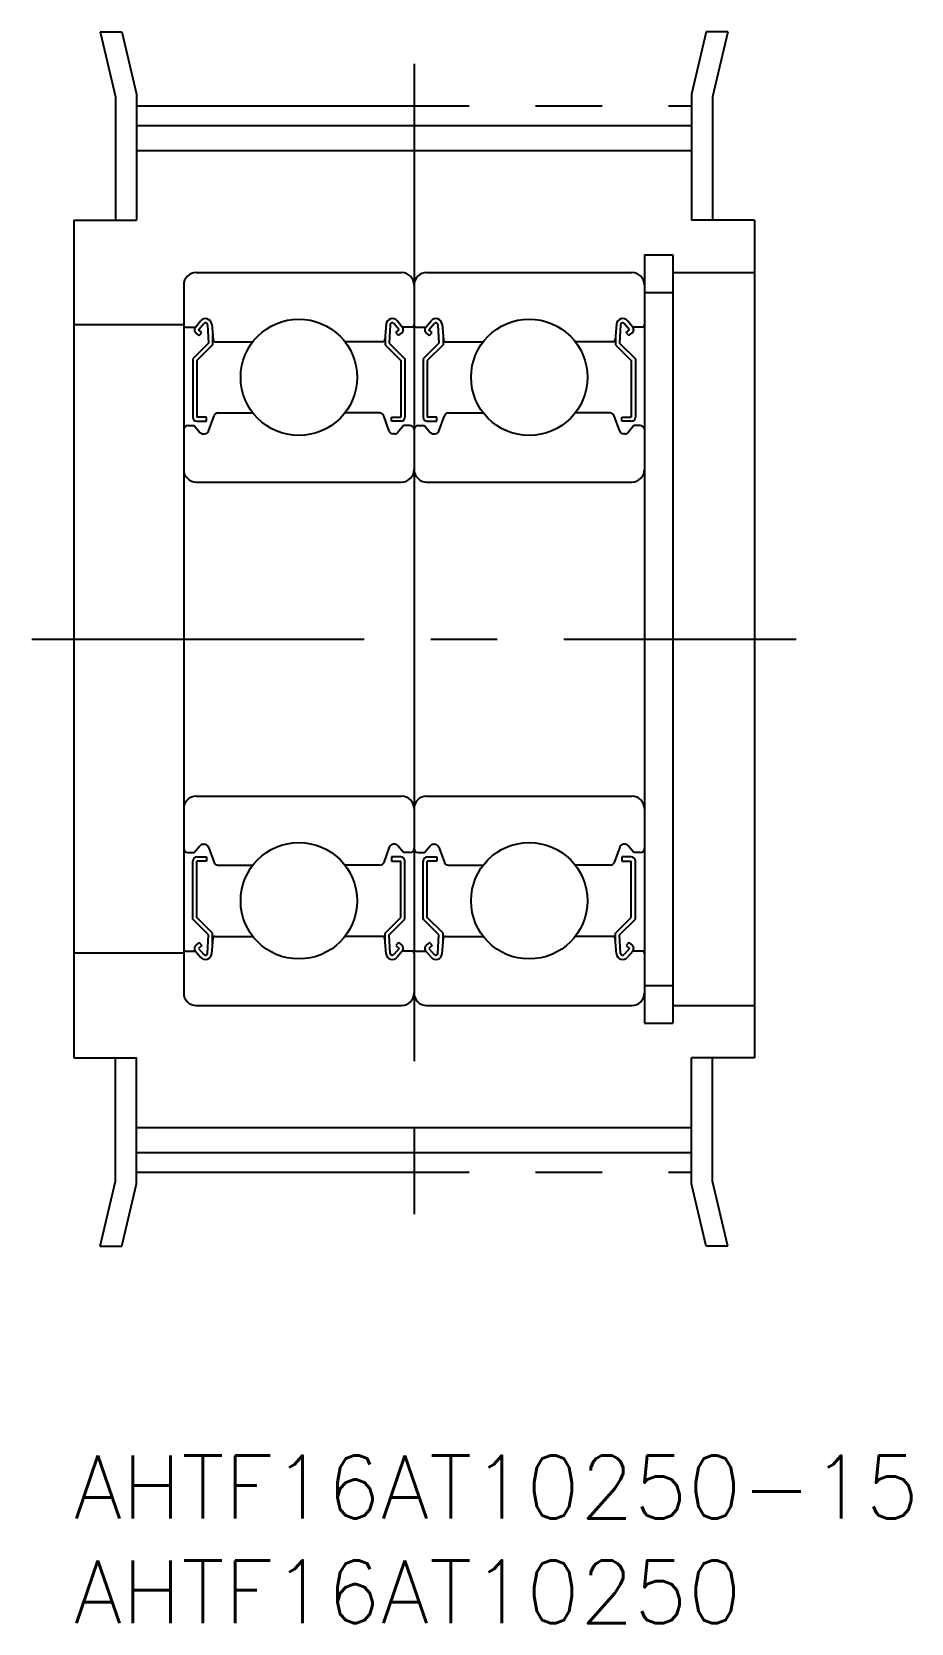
# Model space of a CAD drawing. Extents: x -2 to 40, y -8 to 68.
import ezdxf

# ---------------------------------------------------------------- set-up
doc = ezdxf.new("R2010")
doc.units = 0
doc.header["$LTSCALE"] = 0.5
doc.linetypes.add('CENTER', pattern=[50.8, 31.75, -6.35, 6.35, -6.35])
for name, color, linetype in [('MSM_CENTER', 1, 'CENTER'), ('MSM_CONTINUOUS', 7, 'CONTINUOUS'), ('MSM_PART_NUMBER', 7, 'CONTINUOUS')]:
    doc.layers.add(name, color=color, linetype=linetype)
doc.styles.get("Standard").update_dxf_attribs({"font": 'txt.shx', "height": 3, "bigfont": 'bigfont.shx'})

# ---------------------------------------------------------------- blocks, each defined once
blk = doc.blocks.new('*U1')
at = {"layer": 'MSM_PART_NUMBER'}
blk.add_text('AHTF16AT10250-15', height=3, dxfattribs=at).set_placement((0, -3))
blk = doc.blocks.new('*U2')
at = {"layer": 'MSM_PART_NUMBER'}
blk.add_text('AHTF16AT10250', height=3, dxfattribs=at).set_placement((0, -8))

msp = doc.modelspace()

# ---------------------------------------------------------------- linework, layer by layer
at = {"layer": 'MSM_CENTER'}
for p, q in [((16.25, 66.465), (16.25, 11.535)), ((3, 64.465), (29.5, 64.465)), ((-2, 39), (34.5, 39)), ((3, 13.535), (29.5, 13.535))]:
    msp.add_line(p, q, dxfattribs=at)
at = {"layer": 'MSM_CONTINUOUS'}
for p, q in [((1.267, 68), (2, 64.893)), ((1.267, 68), (2.302, 68)), ((2.302, 68), (3, 65.025)), ((30.198, 68), (29.5, 65.025)), ((31.233, 68), (30.198, 68)), ((31.233, 68), (30.5, 64.893)), ((2, 64.893), (2, 59)), ((3, 65.025), (3, 59)), ((29.5, 65.025), (29.5, 59)), ((30.5, 64.893), (30.5, 59)), ((3, 63.525), (29.5, 63.525)), ((3, 62.325), (29.5, 62.325)), ((0, 59), (3, 59)), ((0, 59), (0, 19)), ((32.5, 59), (29.5, 59)), ((32.5, 59), (32.5, 19)), ((27.25, 57.35), (28.6, 57.35)), ((27.25, 57.35), (27.25, 20.65)), ((28.6, 57.35), (28.6, 20.65)), ((5.85, 56.5), (15.65, 56.5)), ((16.85, 56.5), (26.65, 56.5)), ((28.6, 56.5), (32.5, 56.5)), ((5.25, 55.9), (5.25, 22.1)), ((16.25, 55.9), (16.25, 22.1)), ((27.25, 55.55), (28.6, 55.55)), ((5.25, 54), (0, 54)), ((5.81, 53.9), (6.06, 54.197)), ((5.963, 53.771), (6.213, 54.069)), ((6.39, 54.01), (6.433, 53.133)), ((6.588, 54.031), (6.653, 53.291)), ((14.912, 54.031), (14.847, 53.291)), ((15.11, 54.01), (15.067, 53.133)), ((15.537, 53.771), (15.287, 54.069)), ((15.69, 53.9), (15.44, 54.197)), ((16.81, 53.9), (17.06, 54.197)), ((16.963, 53.771), (17.213, 54.069)), ((17.39, 54.01), (17.433, 53.133)), ((17.588, 54.031), (17.653, 53.291)), ((25.912, 54.031), (25.847, 53.291)), ((26.11, 54.01), (26.067, 53.133)), ((26.537, 53.771), (26.287, 54.069)), ((26.69, 53.9), (26.44, 54.197)), ((5.35, 53.9), (5.81, 53.9)), ((5.988, 53.49), (5.835, 53.618)), ((6.116, 53.643), (5.963, 53.771)), ((5.988, 53.49), (6.116, 53.643)), ((6.633, 53.52), (6.633, 53.05)), ((14.867, 53.52), (14.867, 53.05)), ((15.384, 53.643), (15.537, 53.771)), ((15.512, 53.49), (15.384, 53.643)), ((15.512, 53.49), (15.665, 53.618)), ((16.15, 53.9), (15.69, 53.9)), ((16.35, 53.9), (16.81, 53.9)), ((16.988, 53.49), (16.835, 53.618)), ((17.116, 53.643), (16.963, 53.771)), ((16.988, 53.49), (17.116, 53.643)), ((17.633, 53.52), (17.633, 53.05)), ((25.867, 53.52), (25.867, 53.05)), ((26.384, 53.643), (26.537, 53.771)), ((26.512, 53.49), (26.384, 53.643)), ((26.512, 53.49), (26.665, 53.618)), ((27.15, 53.9), (26.69, 53.9)), ((6.433, 53.133), (5.683, 52.383)), ((6.633, 53.05), (5.883, 52.3)), ((6.753, 53.2), (8.553, 53.2)), ((14.747, 53.2), (12.947, 53.2)), ((14.867, 53.05), (15.617, 52.3)), ((15.067, 53.133), (15.817, 52.383)), ((17.433, 53.133), (16.683, 52.383)), ((17.633, 53.05), (16.883, 52.3)), ((17.753, 53.2), (19.553, 53.2)), ((25.747, 53.2), (23.947, 53.2)), ((25.867, 53.05), (26.617, 52.3)), ((26.067, 53.133), (26.817, 52.383)), ((5.683, 52.383), (5.683, 49.6)), ((5.883, 52.3), (5.883, 49.6)), ((15.617, 52.3), (15.617, 49.6)), ((15.817, 52.383), (15.817, 49.6)), ((16.683, 52.383), (16.683, 49.6)), ((16.883, 52.3), (16.883, 49.6)), ((26.617, 52.3), (26.617, 49.6)), ((26.817, 52.383), (26.817, 49.6)), ((6.333, 49.6), (5.883, 49.6)), ((6.333, 49.4), (6.333, 49.6)), ((6.432, 48.932), (6.7, 49.668)), ((6.888, 49.8), (8.553, 49.8)), ((14.612, 49.8), (12.947, 49.8)), ((15.068, 48.932), (14.8, 49.668)), ((15.167, 49.4), (15.167, 49.6)), ((15.167, 49.6), (15.617, 49.6)), ((17.333, 49.6), (16.883, 49.6)), ((17.333, 49.4), (17.333, 49.6)), ((17.432, 48.932), (17.7, 49.668)), ((17.888, 49.8), (19.553, 49.8)), ((25.612, 49.8), (23.947, 49.8)), ((26.068, 48.932), (25.8, 49.668)), ((26.167, 49.4), (26.167, 49.6)), ((26.167, 49.6), (26.617, 49.6)), ((5.45, 49.2), (5.75, 49.2)), ((5.75, 49.2), (6.026, 48.871)), ((5.883, 49.4), (6.333, 49.4)), ((6.179, 48.8), (6.244, 48.8)), ((15.617, 49.4), (15.167, 49.4)), ((15.321, 48.8), (15.256, 48.8)), ((15.75, 49.2), (15.474, 48.871)), ((16.05, 49.2), (15.75, 49.2)), ((16.45, 49.2), (16.75, 49.2)), ((16.75, 49.2), (17.026, 48.871)), ((16.883, 49.4), (17.333, 49.4)), ((17.179, 48.8), (17.244, 48.8)), ((26.617, 49.4), (26.167, 49.4)), ((26.321, 48.8), (26.256, 48.8)), ((26.75, 49.2), (26.474, 48.871)), ((27.05, 49.2), (26.75, 49.2)), ((5.85, 46.5), (15.65, 46.5)), ((16.85, 46.5), (26.65, 46.5)), ((5.85, 31.5), (15.65, 31.5)), ((16.85, 31.5), (26.65, 31.5)), ((5.75, 28.8), (6.026, 29.129)), ((6.179, 29.2), (6.244, 29.2)), ((6.432, 29.068), (6.7, 28.332)), ((15.068, 29.068), (14.8, 28.332)), ((15.321, 29.2), (15.256, 29.2)), ((15.75, 28.8), (15.474, 29.129)), ((16.75, 28.8), (17.026, 29.129)), ((17.179, 29.2), (17.244, 29.2)), ((17.432, 29.068), (17.7, 28.332)), ((26.068, 29.068), (25.8, 28.332)), ((26.321, 29.2), (26.256, 29.2)), ((26.75, 28.8), (26.474, 29.129)), ((5.45, 28.8), (5.75, 28.8)), ((5.683, 25.617), (5.683, 28.4)), ((5.883, 28.6), (6.333, 28.6)), ((5.883, 25.7), (5.883, 28.4)), ((6.333, 28.4), (5.883, 28.4)), ((6.333, 28.6), (6.333, 28.4)), ((6.888, 28.2), (8.553, 28.2)), ((14.612, 28.2), (12.947, 28.2)), ((15.617, 28.6), (15.167, 28.6)), ((15.167, 28.6), (15.167, 28.4)), ((15.167, 28.4), (15.617, 28.4)), ((15.617, 25.7), (15.617, 28.4)), ((16.05, 28.8), (15.75, 28.8)), ((15.817, 25.617), (15.817, 28.4)), ((16.45, 28.8), (16.75, 28.8)), ((16.683, 25.617), (16.683, 28.4)), ((16.883, 28.6), (17.333, 28.6)), ((16.883, 25.7), (16.883, 28.4)), ((17.333, 28.4), (16.883, 28.4)), ((17.333, 28.6), (17.333, 28.4)), ((17.888, 28.2), (19.553, 28.2)), ((25.612, 28.2), (23.947, 28.2)), ((26.167, 28.6), (26.167, 28.4)), ((26.617, 28.6), (26.167, 28.6)), ((26.167, 28.4), (26.617, 28.4)), ((26.617, 25.7), (26.617, 28.4)), ((27.05, 28.8), (26.75, 28.8)), ((26.817, 25.617), (26.817, 28.4)), ((6.433, 24.867), (5.683, 25.617)), ((6.633, 24.95), (5.883, 25.7)), ((14.867, 24.95), (15.617, 25.7)), ((15.067, 24.867), (15.817, 25.617)), ((17.433, 24.867), (16.683, 25.617)), ((17.633, 24.95), (16.883, 25.7)), ((25.867, 24.95), (26.617, 25.7)), ((26.067, 24.867), (26.817, 25.617)), ((5.988, 24.51), (5.835, 24.382)), ((6.116, 24.357), (5.963, 24.229)), ((5.988, 24.51), (6.116, 24.357)), ((6.39, 23.99), (6.433, 24.867)), ((6.588, 23.969), (6.653, 24.709)), ((6.633, 24.48), (6.633, 24.95)), ((6.753, 24.8), (8.553, 24.8)), ((14.747, 24.8), (12.947, 24.8)), ((14.912, 23.969), (14.847, 24.709)), ((14.867, 24.48), (14.867, 24.95)), ((15.11, 23.99), (15.067, 24.867)), ((15.512, 24.51), (15.384, 24.357)), ((15.384, 24.357), (15.537, 24.229)), ((15.512, 24.51), (15.665, 24.382)), ((16.988, 24.51), (16.835, 24.382)), ((17.116, 24.357), (16.963, 24.229)), ((16.988, 24.51), (17.116, 24.357)), ((17.39, 23.99), (17.433, 24.867)), ((17.588, 23.969), (17.653, 24.709)), ((17.633, 24.48), (17.633, 24.95)), ((17.753, 24.8), (19.553, 24.8)), ((25.747, 24.8), (23.947, 24.8)), ((25.912, 23.969), (25.847, 24.709)), ((25.867, 24.48), (25.867, 24.95)), ((26.11, 23.99), (26.067, 24.867)), ((26.512, 24.51), (26.384, 24.357)), ((26.384, 24.357), (26.537, 24.229)), ((26.512, 24.51), (26.665, 24.382)), ((5.25, 24), (0, 24)), ((5.35, 24.1), (5.81, 24.1)), ((5.81, 24.1), (6.06, 23.803)), ((5.963, 24.229), (6.213, 23.931)), ((15.537, 24.229), (15.287, 23.931)), ((15.69, 24.1), (15.44, 23.803)), ((16.15, 24.1), (15.69, 24.1)), ((16.35, 24.1), (16.81, 24.1)), ((16.81, 24.1), (17.06, 23.803)), ((16.963, 24.229), (17.213, 23.931)), ((26.537, 24.229), (26.287, 23.931)), ((26.69, 24.1), (26.44, 23.803)), ((27.15, 24.1), (26.69, 24.1)), ((27.25, 22.45), (28.6, 22.45)), ((5.85, 21.5), (15.65, 21.5)), ((16.85, 21.5), (26.65, 21.5)), ((28.6, 21.5), (32.5, 21.5)), ((27.25, 20.65), (28.6, 20.65)), ((0, 19), (3, 19)), ((2, 13.107), (2, 19)), ((3, 12.975), (3, 19)), ((29.5, 12.975), (29.5, 19)), ((32.5, 19), (29.5, 19)), ((30.5, 13.107), (30.5, 19)), ((3, 15.675), (29.5, 15.675)), ((3, 14.475), (29.5, 14.475)), ((1.267, 10), (2, 13.107)), ((2.302, 10), (3, 12.975)), ((30.198, 10), (29.5, 12.975)), ((31.233, 10), (30.5, 13.107)), ((1.267, 10), (2.302, 10)), ((31.233, 10), (30.198, 10))]:
    msp.add_line(p, q, dxfattribs=at)
for centre in [(10.75, 51.5), (21.75, 51.5), (10.75, 26.5), (21.75, 26.5)]:
    msp.add_circle(centre, 2.778, dxfattribs=at)
for centre, radius, start, end in [((5.85, 55.9), 0.6, 90, 180), ((15.65, 55.9), 0.6, 0, 90), ((16.85, 55.9), 0.6, 90, 180), ((26.65, 55.9), 0.6, 0, 90), ((5.35, 54), 0.1, 180, 270), ((6.289, 54.005), 0.3, 4.99683, 140.00119), ((6.29, 54.005), 0.1, 2.81979, 140.00022), ((15.211, 54.005), 0.3, 39.99881, 175.00317), ((15.21, 54.005), 0.1, 39.99978, 177.18021), ((16.15, 54), 0.1, 270, 0), ((16.35, 54), 0.1, 180, 270), ((17.289, 54.005), 0.3, 4.99683, 140.00119), ((17.29, 54.005), 0.1, 2.81979, 140.00022), ((26.211, 54.005), 0.3, 39.99881, 175.00317), ((26.21, 54.005), 0.1, 39.99978, 177.18021), ((27.15, 54), 0.1, 270, 0), ((5.963, 53.771), 0.2, 140.00119, 230.08703), ((6.753, 53.3), 0.1, 184.99683, 270), ((14.747, 53.3), 0.1, 270, 355.00317), ((15.537, 53.771), 0.2, 309.91297, 39.99881), ((16.963, 53.771), 0.2, 140.00119, 230.08703), ((17.753, 53.3), 0.1, 184.99683, 270), ((25.747, 53.3), 0.1, 270, 355.00317), ((26.537, 53.771), 0.2, 309.91297, 39.99881), ((5.883, 49.6), 0.2, 180, 270), ((6.888, 49.6), 0.2, 90, 159.99165), ((14.612, 49.6), 0.2, 20.00835, 90), ((15.617, 49.6), 0.2, 270, 0), ((16.883, 49.6), 0.2, 180, 270), ((17.888, 49.6), 0.2, 90, 159.99165), ((25.612, 49.6), 0.2, 20.00835, 90), ((26.617, 49.6), 0.2, 270, 0), ((5.45, 49), 0.2, 90, 180), ((6.179, 49), 0.2, 219.9952, 270), ((6.244, 49), 0.2, 270, 339.99165), ((15.256, 49), 0.2, 200.00835, 270), ((15.321, 49), 0.2, 270, 320.0048), ((16.05, 49), 0.2, 0, 90), ((16.45, 49), 0.2, 90, 180), ((17.179, 49), 0.2, 219.9952, 270), ((17.244, 49), 0.2, 270, 339.99165), ((26.256, 49), 0.2, 200.00835, 270), ((26.321, 49), 0.2, 270, 320.0048), ((27.05, 49), 0.2, 0, 90), ((5.85, 47.1), 0.6, 180, 270), ((15.65, 47.1), 0.6, 270, 0), ((16.85, 47.1), 0.6, 180, 270), ((26.65, 47.1), 0.6, 270, 0), ((5.85, 30.9), 0.6, 90, 180), ((15.65, 30.9), 0.6, 0, 90), ((16.85, 30.9), 0.6, 90, 180), ((26.65, 30.9), 0.6, 0, 90), ((5.45, 29), 0.2, 180, 270), ((6.179, 29), 0.2, 90, 140.0048), ((6.244, 29), 0.2, 20.00835, 90), ((15.256, 29), 0.2, 90, 159.99165), ((15.321, 29), 0.2, 39.9952, 90), ((16.05, 29), 0.2, 270, 0), ((16.45, 29), 0.2, 180, 270), ((17.179, 29), 0.2, 90, 140.0048), ((17.244, 29), 0.2, 20.00835, 90), ((26.256, 29), 0.2, 90, 159.99165), ((26.321, 29), 0.2, 39.9952, 90), ((27.05, 29), 0.2, 270, 0), ((5.883, 28.4), 0.2, 90, 180), ((6.888, 28.4), 0.2, 200.00835, 270), ((14.612, 28.4), 0.2, 270, 339.99165), ((15.617, 28.4), 0.2, 0, 90), ((16.883, 28.4), 0.2, 90, 180), ((17.888, 28.4), 0.2, 200.00835, 270), ((25.612, 28.4), 0.2, 270, 339.99165), ((26.617, 28.4), 0.2, 0, 90), ((5.963, 24.229), 0.2, 129.91297, 219.99881), ((6.753, 24.7), 0.1, 90, 175.00317), ((14.747, 24.7), 0.1, 4.99683, 90), ((15.537, 24.229), 0.2, 320.00119, 50.08703), ((16.963, 24.229), 0.2, 129.91297, 219.99881), ((17.753, 24.7), 0.1, 90, 175.00317), ((25.747, 24.7), 0.1, 4.99683, 90), ((26.537, 24.229), 0.2, 320.00119, 50.08703), ((5.35, 24), 0.1, 90, 180), ((6.289, 23.995), 0.3, 219.99881, 355.00317), ((6.29, 23.995), 0.1, 219.99978, 357.18021), ((15.211, 23.995), 0.3, 184.99683, 320.00119), ((15.21, 23.995), 0.1, 182.81979, 320.00022), ((16.15, 24), 0.1, 0, 90), ((16.35, 24), 0.1, 90, 180), ((17.289, 23.995), 0.3, 219.99881, 355.00317), ((17.29, 23.995), 0.1, 219.99978, 357.18021), ((26.211, 23.995), 0.3, 184.99683, 320.00119), ((26.21, 23.995), 0.1, 182.81979, 320.00022), ((27.15, 24), 0.1, 0, 90), ((5.85, 22.1), 0.6, 180, 270), ((15.65, 22.1), 0.6, 270, 0), ((16.85, 22.1), 0.6, 180, 270), ((26.65, 22.1), 0.6, 270, 0)]:
    msp.add_arc(centre, radius, start, end, dxfattribs=at)

# ---------------------------------------------------------------- block references
for name in ['*U1', '*U2']:
    msp.add_blockref(name, (0, 0), dxfattribs=at)

doc.saveas('drawing.dxf')
